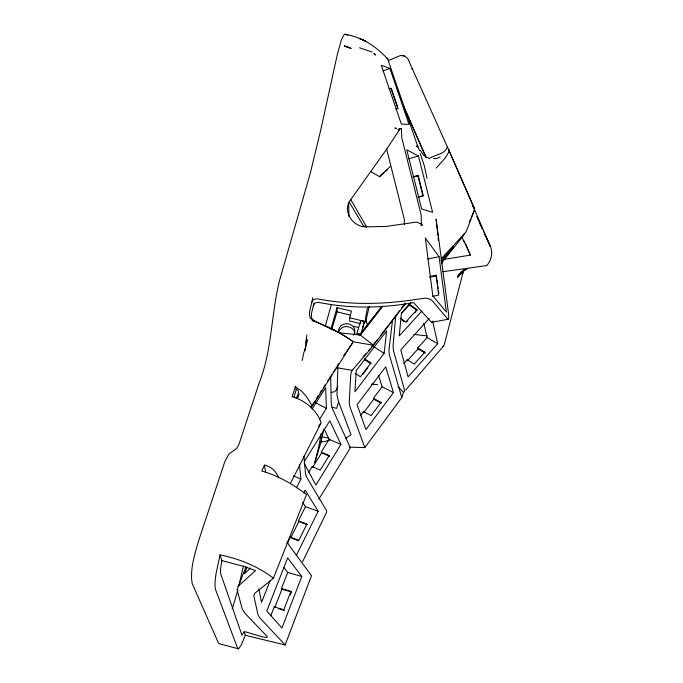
<?xml version="1.0" encoding="UTF-8"?>
<svg xmlns="http://www.w3.org/2000/svg" width="683" height="683" viewBox="0 0 683 683"><rect width="100%" height="100%" fill="white"/><g stroke="black" fill="none" stroke-linecap="round" stroke-linejoin="round"><path stroke-width="1.02" d="M331.605 329.855L337.035 311.866L337.052 307.683L351.455 311.158L349.73 317.808L349.653 321.019L360.607 323.665M404.319 224.476L404.353 219.55L386.561 148.723M337.837 367.608L336.992 394.748L338.213 400.81L351.062 434.764L345.291 438.418M360.65 322.607L360.744 320.489L365.968 321.736L367.872 324.903M395.713 315.905L393.024 346.358L393.587 351.079L404.319 389.327A13.737 4.627 41.9 0 1 403.457 392.435L401.783 397.54L364.833 447.613L349.764 447.177M388.84 60.36L400.349 55.536L404.251 55.921L407.657 58.354L447.356 146.845C445.325 154.478 434.311 154.657 429.12 158.678M364.355 358.72L370.929 362.938L370.86 363.706L364.295 359.497M401.553 313.395L409.313 304.959L409.407 304.131L417.014 309.698L414.794 312.831M398.992 130.402L399.162 128.856L401.416 128.455L401.749 137.684L421.163 214.923L421.377 225.655L421.01 223.981L416.639 222.086L386.262 226.415L365.883 226.841C352.795 226.978 341.816 211.03 350.652 199.812L387.124 148.493L398.992 130.402L397.95 129.446M384.119 353.35L386.655 330.837L356.27 370.485L354.878 391.82L384.119 353.35L373.703 346.716M367.42 308.05L365.593 317.586L365.968 321.736L349.73 317.808M392.648 319.345L388.892 350.405L389.404 355.015L401.783 397.54M305.634 343.165L306.915 334.952M321.104 434.021L318.611 447.544L314.726 462.835L320.378 444.215L323.716 429.974M312.626 297.779C312.225 304.456 307.674 311.866 310.372 318.372C323.862 326.756 340.074 331.477 352.889 341.483L352.479 343.037L311.235 407.606L311.354 404.43L306.394 396.55L301.98 391.504L295.449 386.698L292.076 396.678C304.686 400.144 317.014 410.193 321.087 422.632L318.602 426.346M313.762 303.15C313.565 308.699 307.879 317.817 314.701 321.343L312.78 320.745M278.596 477.861C276.367 471.535 271.134 466.352 264.458 465.097L261.828 471.057C278.177 475.59 293.058 484.375 306.513 494.552L273.431 578.202C257.756 566.275 239.298 558.728 220.054 554.912L221.838 560.615L220.447 569.682L220.643 573.6L241.978 635.216L244.232 631.86C244.053 630.571 271.433 641.021 266.788 636.095L244.984 613.308L242.303 609.236L237.086 589.702L245.923 566.873M369.204 306.624L365.687 321.736M302.142 360.453L304.046 351.685M239.093 585.083L241.603 573.78A19.372 2.595 -74.7 0 1 243.549 565.994M331.204 305.216L325.236 326.252M337.052 307.683L330.973 328.95M237.906 590.061L232.246 608.792M220.054 554.912L216.059 573.507A44.702 6.779 -74.6 0 0 215.034 586.245L215.572 589.634L237.59 648.133L238.572 648.85L241.125 645.23L245.299 635.267L244.232 631.86M362.434 328.668L364.252 322.231L360.726 334.576L357.175 333.739M338.717 401.356L336.685 408.357L332.015 407.247M360.744 320.489L356.961 333.466L360.735 334.38M337.709 386.33L337.12 388.32A5.934 5.455 -1.1 0 1 331.375 392.375M311.619 302.415L313.497 299.47L316.938 298.753C349.15 305.036 382.335 304.558 414.692 299.624L425.663 298.07A22.445 6.779 -7.1 0 1 432.279 300.785L447.698 318.961A8.503 1.477 79.4 0 0 448.475 313.104L436.078 219.106L437.94 235.345M313.156 305.873L315.034 302.987L318.44 302.313C349.781 308.81 382.198 308.264 413.625 302.629L431.238 322.034A8.478 1.588 79.4 0 0 432.074 322.026M294.049 396.9L296.32 389.344L295.167 386.612M463.74 269.896L444.078 345.367L405.659 390.121M463.74 269.7L462.152 274.395L463.791 270.468M447.356 146.845L474.113 207.512L474.352 210.347L466.045 231.964L441.167 258.78M405.6 303.414L370.417 349.184L352.112 370.365L350.806 373.849L349.209 402.705L350.003 407.051L364.833 447.613M245.299 635.267L285.118 644.974L311.525 575.709L288.713 544.744L287.176 541.346M301.775 576.512L281.977 627.959L266.754 611.063L287.654 557.9L301.775 576.512L287.731 572.439L283.923 567.564M284.324 610.414L283.804 609.808L290.949 591.341L281.447 588.533L287.731 572.439M290.326 594.876L291.453 591.965L290.949 591.341M270.81 615.742L274.259 606.922L283.804 609.808M281.447 588.533L281.959 589.156L274.788 607.529L274.259 606.922M270.144 580.635L261.546 602.329L258.874 588.908M247.058 567.18L244.377 573.763L250.618 567.949M441.611 263.809L442.294 262.161L462.835 236.361L464.449 233.364M469.417 221.83L470.647 218.961M471.475 217.04L474.352 210.347M473.054 206.317L473.413 206.71L449.055 150.584M463.714 270.237L462.468 273.098L463.936 270.348M472.884 206.701L473.131 206.146M302.56 561.802L326.756 511.883M296.183 555.697L318.158 511.243L305.173 490.146L303.764 492.955M287.022 543.523L290.232 537.103L298.847 540.313L306.932 524.023L298.343 520.881L305.455 506.675L302.663 502.261M298.343 520.881L298.821 521.599L290.719 537.803L290.232 537.103M320.771 423.537L290.42 483.479M296.559 487.636L300.904 479.082L299.453 464.534M463.8 270.024L462.784 271.774L463.962 270.109M318.901 499.153L350.353 447.766L332.433 408.784L331.306 404.532L330.632 376.743M304.242 461.588L329.829 420.813L340.954 444.411L315.896 485.032L304.174 463.381M324.118 428.907L329.163 439.323L321.249 452.035L329.206 455.527L320.182 470.109L312.208 466.549L308.4 472.662M321.249 452.035L321.659 452.846L312.635 467.343L312.208 466.549M319.576 419.26L326.406 408.451L325.706 387.611L312.054 409.015M312.626 404.524L314.897 400.964M316.605 398.3L318.304 395.628M320.011 392.964L321.719 390.292M323.418 387.628L325.125 384.956M327.396 381.396L328.532 379.62M329.667 377.844L331.938 374.284M333.082 372.508L335.353 368.948M337.052 366.284L338.759 363.612M296.081 398.18L298.949 393.75M296.687 397.984L298.975 394.458M352.479 343.037L346.836 351.164M343.745 355.433L345.598 352.872M393.442 392.571L365.926 429.598L357.081 404.686L385.699 366.788L393.442 392.571L382.113 386.774L378.689 375.829M382.113 386.774L373.422 398.36L381.063 402.33L371.159 415.614L363.51 411.584L360.308 415.845M373.422 398.36L373.712 399.256L363.817 412.455L363.51 411.584M296.917 398.42L298.104 396.857L298.36 391.641L297.916 390.189L296.32 389.344M362.818 374.25L367.77 367.761M370.929 362.938L360.402 376.743L355.45 373.55M377.716 339.297L371.134 347.476M380.926 335.105L388.644 325.057M389.933 323.383L399.572 310.816M401.502 308.306L405.361 303.278M359.232 335.353L382.13 306.027M360.692 334.055L382.113 306.496M313.429 320.95L326.517 326.243L339.528 332.809L360.376 335.071L382.395 306.718M441.517 262.093L453.768 246.674L440.859 260.641M462.152 271.629L457.593 277.332L462.092 271.749M403.32 305.583L405.335 303.226M363.655 356.15L365.695 353.785M368.419 350.635L369.776 349.056M436.241 168.086L445.427 157.756L447.971 153.385A12.362 5.191 -24.7 0 0 448.919 149.509M432.629 321.112L437.718 343.703L408.093 376.905L400.767 349.884L429.334 318.346M423.733 323.161L427.131 337.564L417.783 347.954L424.911 352.155L414.257 364.065L407.128 359.804L403.696 363.621M417.783 347.954L418.022 348.919L407.384 360.752L407.128 359.804M422.026 310.91L399.231 335.899L401.493 312.677L410.825 302.586M417.014 309.698L405.728 322.026L400.648 318.278M406.351 322.077L407.76 320.532M462.024 271.595L457.969 275.898L464.218 270.152L459.275 274.173L466.378 268.965L460.598 272.432L467.778 268.496M370.212 171.271L379.517 176.675L390.369 166.396M237.957 586.432L255.519 570.587L243.703 566.369L221.838 560.615M379.517 176.675L384.298 172.56M385.886 171.185L387.474 169.811M273.431 578.202L254.605 593.467L253.837 595.772L258.037 614.965L259.856 617.867L285.118 644.974M329.829 439.963L324.28 441.713L321.053 441.705M436.249 158.704L440.176 156.919M474.113 207.512L473.626 207.171M442.499 346.554L443.463 346.127M484.529 233.765L490.334 246.256L483.76 231.793M383.052 70.981L389.908 68.428L409.015 124.408L401.373 124.067L381.268 65.269L389.908 68.428M389.003 88.935L390.924 88.227L397.796 108.341L395.884 109.049M389.301 89.012L391.214 88.303L397.737 107.376M396.166 109.084L398.078 108.384M398.496 129.514L401.416 128.455M408.545 158.84L418.457 155.997L432.612 212.293L421.624 208.921L406.769 149.816L418.457 155.997M412.933 176.786L418.201 175.582L423.016 194.775M413.343 176.957L418.201 175.582M418.013 196.994L423.272 195.782L418.414 197.139M427.908 258.925L439.058 256.706L446.366 312.088L432.809 295.85L425.347 238.043L439.058 256.706M430.068 276.41L436.061 275.24L436.813 277.938M429.556 277.213L436.539 275.847M435.899 158.336L433.671 158.652M432.629 296.294L438.657 295.141L436.061 275.24M431.707 322.316L448.142 319.251M444.01 259.361L470.356 255.118L465.695 243.959M386.937 57.944L387.867 59.225C376.538 46.649 361.401 36.506 344.377 34.278L341.637 39.221L337.462 53.812L320.592 130.666L310.295 173.209L279.714 279.91C271.031 313.958 272.269 350.038 259.113 383.146L239.101 443.95L236.514 448.611L229.044 453.845L224.809 461.682L198.437 541.32C194.646 554.886 189.806 569.315 192.179 583.513L218.466 643.062L219.533 643.83L238.572 648.85M442.789 271.723L486.877 265.533A21.822 18.859 -23.4 0 0 490.334 246.256M371.373 384.188L377.673 384.597M413.872 334.439L427.37 335.882M344.369 46.077L351.19 48.365L344.241 46.051L347.963 46.675M336.079 367.556L352.112 370.365M322.214 436.804L328.839 438.29M404.421 55.98L402.33 55.468M337.035 311.866L350.319 315.076M353.563 326.312L358.447 327.499M331.784 329.146L334.192 329.735M422.256 225.185L421.343 223.913L422.137 225.066M281.959 589.156L291.453 591.965M278.604 608.681L283.368 610.124M312.071 320.506L314.701 321.343M359.489 47.784L372.073 52.002M428.659 158.004L426.807 157.167M305.455 506.675L318.158 511.243M345.18 34.15L347.912 35.14M298.821 521.599L307.401 524.74M291.675 538.161L298.369 540.663M329.163 439.323L340.954 444.411M321.659 452.846L329.607 456.338L329.206 455.527M293.442 475.778L300.904 479.082M373.712 399.256L381.345 403.218L381.063 402.33M315.384 402.569L326.406 408.451M427.131 337.564L437.718 343.703M418.022 348.919L424.254 352.59M339.528 332.809L353.307 341.773L373.473 345.291L360.376 335.071M409.313 304.959L416.912 310.526M402.261 320.344L403.952 321.599M366.37 226.927L363.39 225.8L349.115 201.955M398.087 386.544L403.457 392.435M420.438 150.559L424.22 156.125M350.481 199.197L366.651 226.901M387.594 58.747L417.902 146.828L419.763 150.644M463.808 240.792L470.356 255.118M477.622 218.287L482.446 228.899M479.705 223.162L482.335 228.942M490.232 246.307L473.515 207.137M326.798 511.08L306.949 477.682L305.523 473.865L303.969 456.201M420.216 153.538L424.519 166.481L427.003 178.468M412.455 69.478L412.199 68.505L412.225 69.529M417.8 175.403L422.879 195.637M424.911 352.155L425.142 353.111M264.458 465.097L265.542 471.885M437.086 280.03L437.496 283.172M437.905 286.305L438.179 288.397M438.452 290.488L438.862 293.63M354.793 333.867C354.648 326.858 344.736 324.109 340.365 329.215A8.153 7.342 1.1 0 0 338.648 332.425M438.11 237.462L438.366 240.621M348.629 203.124L348.996 216.579M321.403 437.53L321.505 442.183M338.555 331.921A8.196 7.368 1.2 0 1 348.569 323.896A8.196 7.368 1.2 0 1 353.521 335.157M464.705 242.627A98.89 1.067 66.2 0 1 462.135 237.624M426.158 157.799A98.89 1.067 66.2 0 1 403.747 106.625M425.97 156.988A86.271 0.931 66.2 0 1 406.385 112.243M306.769 339.656L304.703 351.139L307.478 339.938L306.769 339.656M395.739 128.225L394.962 128.088L396.481 128.506L395.739 128.225M363.151 40.084L359.232 38.41L365.857 41.262L363.151 40.084M417.902 146.828L416.656 146.128L417.902 146.828M375.044 54.469L373.96 53.291L375.488 55.024L375.044 54.469M478.373 219.303L476.982 216.767L478.373 219.303"/></g></svg>
